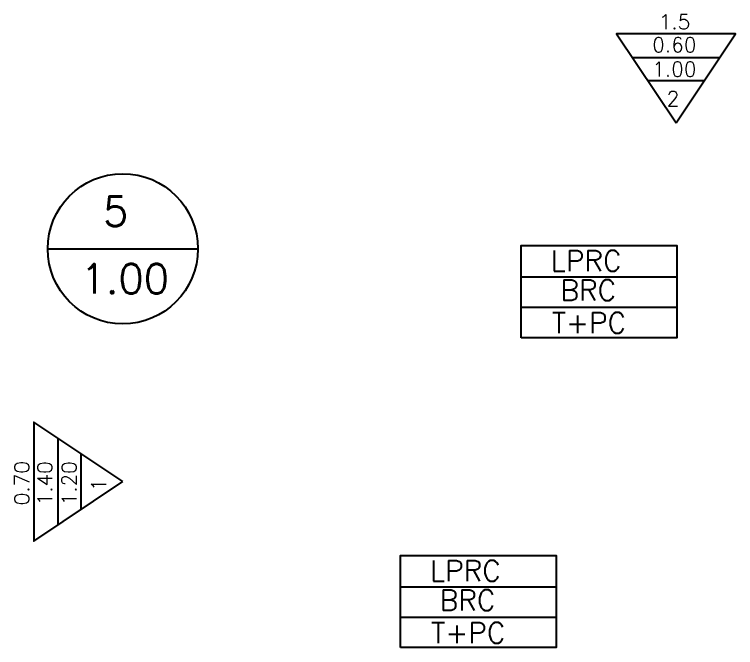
# Model space of a CAD drawing. Header units: inches. Extents: x -9 to 337, y -247 to 209.
# Drawn here: x 5.007 to 8.722, y -19.635 to -16.371 of the extents above; entities that cross this region are included whole.
import ezdxf
from ezdxf.enums import TextEntityAlignment as Align

# ---------------------------------------------------------------- set-up
doc = ezdxf.new("R2010")
doc.units = ezdxf.units.IN
doc.header["$MEASUREMENT"] = 0
doc.layers.add('ACABAD_LOCALS', color=1, linetype='Continuous')
doc.layers.add('TEXTS', color=1, linetype='Continuous')
doc.styles.add('NT_75', font='romans.shx', dxfattribs={"height": 0.152})

msp = doc.modelspace()

# ---------------------------------------------------------------- linework, layer by layer
at = {"layer": 'ACABAD_LOCALS', "color": 1}
for p, q in [((8.6396, -16.5946), (8.1916, -16.5946)), ((8.5595, -16.7144), (8.2717, -16.7144)), ((5.1787, -17.5796), (5.9525, -17.5796)), ((7.6175, -17.7242), (8.4193, -17.7242)), ((7.6175, -17.881), (8.4193, -17.881)), ((5.2306, -18.5557), (5.2306, -19.0036)), ((5.3504, -18.6358), (5.3504, -18.9235)), ((6.9956, -19.3216), (7.7975, -19.3216)), ((6.9956, -19.4784), (7.7975, -19.4784))]:
    msp.add_line(p, q, dxfattribs=at)
for points in [[(8.4156, -16.9296), (8.7221, -16.4711), (8.1091, -16.4711), (8.4156, -16.9296)], [(7.6175, -18.0377), (7.6175, -17.5628), (8.4193, -17.5628), (8.4193, -18.0377)], [(5.5656, -18.7796), (5.1071, -18.4731), (5.1071, -19.0861), (5.5656, -18.7796)], [(6.9956, -19.6351), (6.9956, -19.1602), (7.7975, -19.1602), (7.7975, -19.6351)]]:
    msp.add_lwpolyline(points, close=True, dxfattribs=at)
msp.add_circle((5.5656, -17.5796), 0.3869, dxfattribs=at)

# ---------------------------------------------------------------- texts
at = {"layer": 'TEXTS', "color": 2, "style": 'NT_75'}
for s, p in [('LPRC', (7.7703, -17.6945)), ('BRC', (7.82, -17.8468)), ('T+PC', (7.7755, -18.0143)), ('LPRC', (7.1484, -19.2919)), ('BRC', (7.1982, -19.4442)), ('T+PC', (7.1537, -19.6117))]:
    msp.add_text(s, height=0.1064, dxfattribs=at).set_placement(p)
at = {"layer": 'TEXTS', "color": 4, "style": 'NT_75'}
for tag, text, height, p in [('1.5', 'X', 0.076, (8.4079, -16.4095)), ('0.60', 'X', 0.076, (8.4067, -16.5281)), ('1.00', 'XX', 0.076, (8.4067, -16.6535)), ('2', 'XX', 0.076, (8.3994, -16.8056)), ('5', 'X', 0.152, (5.5292, -17.3863)), ('1.00', 'XX', 0.152, (5.576, -17.7338))]:
    msp.add_attdef(tag, text=text, height=height, dxfattribs=at).set_placement(p, align=Align.MIDDLE)
for tag, text, p in [('0.70', 'X', (5.0455, -18.7874)), ('1.40', 'X', (5.1641, -18.7885)), ('1.20', 'XX', (5.2895, -18.7885)), ('1', 'XX', (5.4416, -18.7959))]:
    msp.add_attdef(tag, text=text, height=0.076, rotation=90, dxfattribs=at).set_placement(p, align=Align.MIDDLE)

doc.saveas('drawing.dxf')
